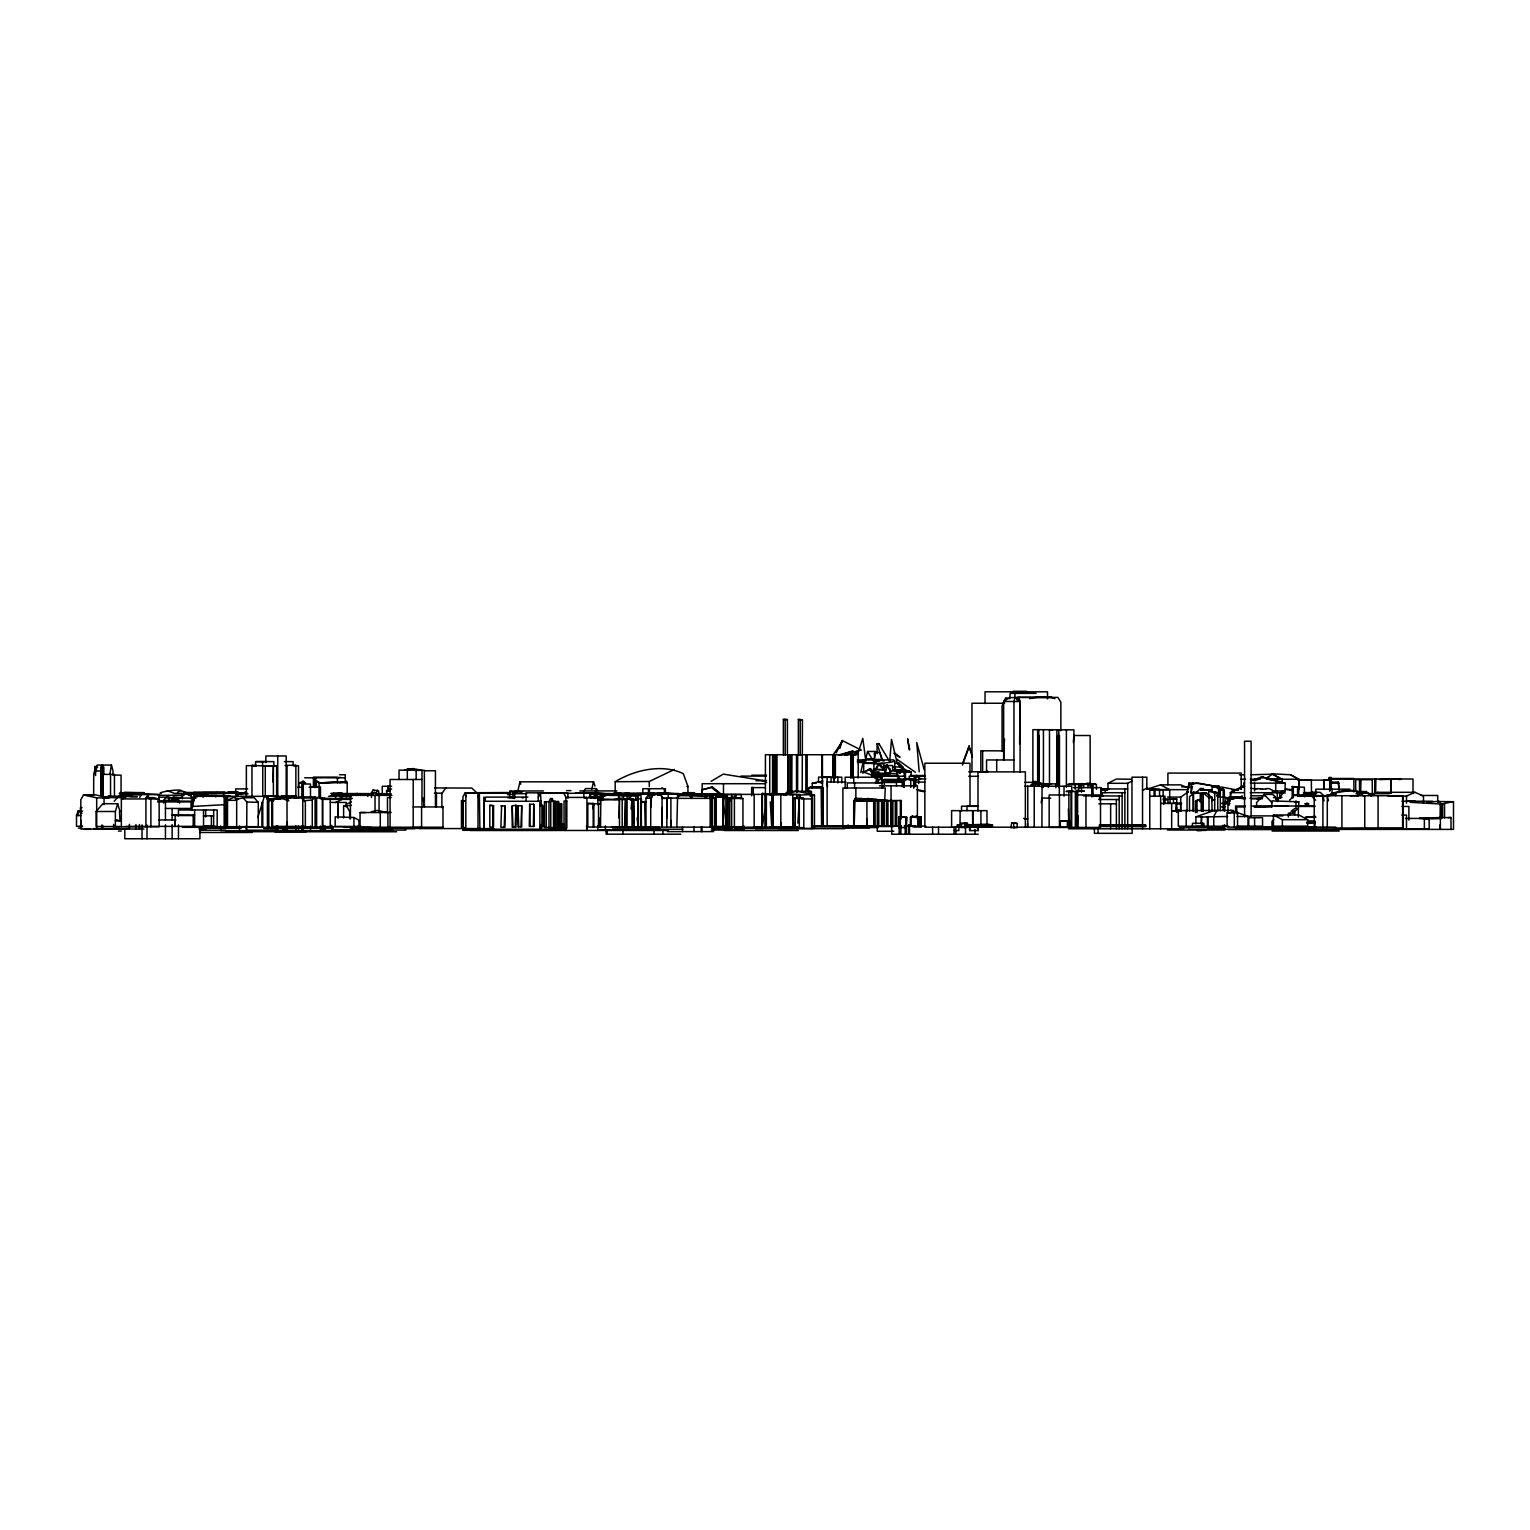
<?xml version="1.0" encoding="UTF-8"?>
<svg xmlns="http://www.w3.org/2000/svg" width="1530" height="1530" viewBox="0 0 1530 1530"><rect width="100%" height="100%" fill="white"/><g stroke="black" fill="none" stroke-linecap="round" stroke-linejoin="round"><path stroke-width="1.5" d="M230.896 792.846L230.896 791.775L230.896 793.037M388.142 790.781L388.142 786.305M679.951 795.16L683.7 794.032M877.398 800.993L874.988 799.253L863.934 799.253M1244.54 786.956L1242.513 786.267L1242.609 787.3M662.28 807.266L662.069 827.137L662.069 798.163L660.711 794.013L652.736 794.07L650.709 798.163L650.709 827.137M1019.611 743.867L1020.07 701.62L1018.75 697.355L1057.938 697.412L1060.864 702.232L1060.864 730.805M313.937 787.223L314.052 777.795L314.052 787.223M314.625 787.223L314.759 777.795L314.912 787.223M913.659 788.18L913.659 778.674L903.828 778.674L903.828 787.223L904.115 780.415L902.222 781.926L902.241 786.783M904.001 787.223L904.115 780.415L904.115 787.281M867.051 818.933L866.917 825.798L866.917 800.458M671.058 820.482L670.886 827.137L670.886 798.125L677.541 797.933L676.834 827.137M1360.342 791.335L1360.61 779.688L1360.61 791.335M272.914 782.002L273.392 765.784L264.805 765.784M883.977 769.399L886.176 773.396L883.977 769.399L873.42 769.399L873.305 773.396L886.176 773.396L886.272 774.696L884.13 774.371M618.866 817.938L619.478 799.54L600.85 799.043L600.487 827.137M873.362 770.833L873.305 773.052L871.698 773.052L871.526 770.833L873.362 770.833L871.239 771.502L870.149 768.634L862.423 773.071M1078.038 815.853L1077.617 827.443L1077.617 791.546L1066.027 791.488L1071.784 790.761L1071.727 786.229L1024.66 786.229M599.626 803.996L598.536 803.575L598.536 827.022L598.976 817.823M1027.529 827.156L1027.529 823.025M797.876 823.159L799.31 798.469L798.794 797.417L796.748 798.373L796.748 794.472M1275.045 806.157L1288.394 806.157M1003.642 759.97L1004.369 748.266M781.142 822.91L780.816 827.634L780.816 794.606M1004.522 739.105L1003.642 750.867L1001.615 750.867M873.86 763.068L874.185 758.823L865.789 758.823L863.723 763.011L873.86 763.068L874.07 771.579M598.536 827.022L599.072 820.195M287.009 826.391L287.372 821.82M1073.333 742.509L1073.907 735.509L1090.125 735.509L1090.163 787.625M1212.028 790.857L1212.028 786.152L1219.276 786.152L1218.607 796.518L1218.607 786.152M889.638 762.169L891.493 739.411L897.307 763.508L899.124 763.279L903.082 767.085L901.82 766.798A29.72 13.292 19.5 0 1 897.766 766.989L894.744 766.798M621.735 795.447L621.888 794.013L619.784 794.013M631.087 808.758L632.1 799.616L637.742 799.693L630.57 799.693L630.57 795.37M874.682 758.058L875.409 751.479L867.567 751.479L865.789 758.823M794.185 823.14L793.573 827.634L793.573 798.278L803.785 798.373L803.785 827.634L711.354 827.634M235.83 791.775L235.677 792.846L235.677 788.906L247.707 788.906M103.83 774.39L103.83 767.18L101.879 765.096L101.057 795.447M1048.834 784.144L1048.337 787.376L1048.337 783.972L1051.148 783.991M1307.787 796.384L1306.467 796.097L1306.735 794.414L1308.972 794.414M323.155 825.951L322.428 830.465L322.409 799.444M1041.184 802.676L1041.911 798.22M765.038 809.906L762.017 827.634L762.017 793.535L783.8 794.395L705.885 794.376M697.011 794.357L709.805 794.797M839.932 748.361L842.303 740.539L861.466 750.216M877.092 753.678L877.092 744.23L878.87 743.561L889.638 761.615M418.627 770.489L410.136 769.112L409.944 770.164L399.043 770.164L399.043 779.497M1192.884 784.01L1193.056 783.054L1189.001 783.054L1187.051 793.343L1188.428 791.679L1180.758 797.168L1180.586 811.206M1192.444 786.344L1191.105 793.343L1191.105 784.01L1195.58 783.111L1214.897 786.152M101.554 770.948L95.606 770.948L96.753 766.511L94.898 766.511L94.707 774.314M1288.069 806.157L1286.424 805.469M595.361 792.158L596.165 788.6L585.531 788.6L583.485 791.775M659.315 794.108L659.755 795.275L659.048 794.108M860.759 772.459L863.226 761.844L857.221 761.844M592.779 808.605L593.85 803.996M529.686 804.245L529.303 826.449L534.142 826.449L534.142 805.832L533.76 804.245L529.686 804.245L530.049 826.449M533.76 804.245L533.396 826.449M517.79 791.163L520.028 781.83L593.544 781.83L594.96 786.076M591.708 789.404L593.544 781.83M1011.751 822.815L1010.814 827.692L1017.24 827.692L1017.24 823.465L1011.751 822.815L1017.24 823.465M96.696 766.702L97.538 767.524L96.753 766.511L95.606 770.948M257.824 817.498L264.365 796.327L268.381 798.239L268.381 827.309M95.893 770.623L97.155 765.077L111.403 765.077L109.873 774.39M1003.642 760.353L1003.642 701.486L1009.475 697.623L1015.04 697.584L1013.95 701.486L1013.95 771.751M121.061 794.625L140.607 794.663L125.135 792.884L159.082 794.567L159.216 826.716L115.362 826.716L115.362 811.493L117.676 803.728L102.816 803.709L96.122 811.493L96.122 826.525L119.99 826.525M1018.75 697.355L1017.469 701.486L1017.431 697.393M191.633 810.326L194.826 796.327L264.365 796.327M858.273 752.416L862.805 738.378L865.789 760.869L858.043 760.793M652.736 794.07L651.417 798.163L651.417 794.108L721.778 794.127L721.778 795.524M712.751 826.468L727.305 826.468L727.305 796.097C718.928 795.39 728.548 821.648 724.742 826.468M478.01 797.053L479.349 792.999L479.904 829.222M315.276 782.844L315.983 780.816L314.625 780.109L319.082 782.844L347.138 782.576A4.38 1.167 21.2 0 0 347.195 782.232L346.774 781.639A7.248 2.008 19.3 0 0 346.067 780.95M915.361 777.871L916.202 775.461L920.582 778.923M82.658 826.334L76.5 826.334L76.5 815.528L78.107 811.091L82.658 811.091M878.87 743.561L878.66 744.154A4.361 2.984 -26.8 0 0 877.092 744.269M962.427 764.025L968.968 746.162L971.378 752.397M962.485 765.019L969.389 746.162M865.942 800.305L870.073 801.07L861.39 798.431L855.06 798.431L854.161 825.798L854.065 800.458L868.734 800.496L854.62 800.84M1328.92 779.325L1329.283 778.407L1329.704 780.147L1297.956 780.071M1033.534 781.524L1035.753 781.524L1034.816 783.551M871.985 776.284L898.588 776.303L896.943 780.797L895.949 779.382L916.355 779.382L915.208 780.836M914.271 776.303L914.271 780.013L916.202 775.461M550.762 801.873L552.254 798.545L550.475 798.545L548.964 801.873L550.762 801.873L550.762 827.692M883.709 769.399L887.285 765.191L885.258 773.185L890.135 773.415L889.81 768.729M836.222 752.951L842.303 740.539M538.292 797.302L540.453 792.942L563.709 792.923L565.87 797.302L565.87 830.522M786.363 793.152L785.177 794.854L786.764 794.472M714.567 827.042L714.567 798.373L712.311 795.504L710.111 796.212L707.893 793.994L704.928 798.373L704.928 794.051M709.557 796.748L710.016 796.422M706.86 796.92L708.371 794.013M691.636 794.051L691.636 798.373L689.552 795.715L678.938 795.715L677.541 798.373L677.541 794.051M1217.058 810.326L1213.749 816.485L1213.749 826.238M101.879 765.096L100.731 767.18L100.731 795.447M493.578 792.942L465.005 792.999L462.921 796.767L462.921 829.222L565.87 829.222M146.134 798.048L148.353 794.089L141.64 794.089L139.708 797.474M143.935 829.031L80.822 829.031L80.822 799.712L83.538 794.892L95.606 794.892L108.707 797.876L108.707 796.174L125.575 796.174L121.252 797.57L104.059 797.665L104.059 804.608M1042.064 787.376L1043.9 784.144L1043.078 787.376L1043.078 784.756L1049.351 784.756M729.428 801.739L732.564 797.34L742.949 798.507L742.949 827.194L587.807 827.022L587.807 803.48L593.85 803.652L593.85 827.022M874.854 770.202L878.583 763.7L881.892 767.639L878.392 764.044L879.348 763.7L884.837 770.221M875.619 770.221L879.348 763.7M371.503 797.417L371.503 792.75L373.148 790.015L378.637 790.876L378.637 793.879M375.749 793.879L377.394 790.015M883.384 780.931L884.34 779.363L895.05 779.401L894.113 780.931L883.384 780.472M1265.272 777.756L1262.48 777.833M195.381 797.13L191.327 798.297L195.247 798.067M319.579 782.844L345.206 781.983L339.373 782.633M641.376 802.256L645.966 802.256L640.63 802.256L640.63 827.309M965.506 825.053L987.692 824.135L992.454 825.014L992.454 826.315L969.312 826.296L969.561 824.632L966.405 824.039M969.312 826.296L966.405 825.339M657.422 795.275L658.589 794.28M163.519 803.04L165.355 800.324L177.901 800.324L179.737 803.04M832.913 755.189L842.074 741.821M441.883 793.554L445.823 787.854M652.966 795.045L648.261 795.045L646.004 798.22L646.004 827.137M386.268 795.524L387.606 789.002L391.623 789.002M650.919 807.113L651.417 797.207M723.135 826.468L723.135 797.283L715.562 797.283L715.562 826.468L715.887 794.032L715.065 795.524L723.135 797.379L725.909 796.69L725.909 826.468M1278.774 798.756L1285.927 789.251L1292.774 789.557M678.938 795.715L676.834 798.373L682.055 798.373M914.271 780.013L917.273 776.303M1228.973 801.95L1227.615 803.613L1229.508 803.613M1251.693 798.832L1259.419 798.832M1242.016 795.791L1239.797 798.411L1239.797 797.207L1233.926 797.226L1233.926 798.258M654.725 795.275L656.064 793.707M1338.272 782.117L1339.19 790.092L1338.272 782.117L1331.406 782.117L1330.354 789.977M162.677 801.204L165.986 797.513L182.395 798.201L165.986 797.513M215.673 796.824L216.629 795.772L230.915 796.518M1278.2 800.152L1272.788 794.395L1264.105 794.395L1256.627 802.485L1256.627 807.113M1289.561 800.267L1294.189 795.294L1325.764 795.734M78.374 815.547L78.374 811.34L80 811.569M82.065 811.569L78.374 811.34M1273.725 819.544L1271.966 821.4L1271.966 826.162L1307.71 826.162L1307.71 819.678L1298.779 814.974L1273.438 814.974L1273.438 826.162M1309.259 795.351L1312.128 792.33L1320.16 792.33L1324.942 796.748M130.28 796.575L137.47 796.614L118.173 796.575L114.215 801.28M1331.406 782.117L1330.354 783.169L1339.324 783.169M1357.588 796.174L1360.744 792.999L1363.766 796.289M303.781 800.821L312.273 799.98L315.103 797.187L315.103 828.189M1195.14 793.515L1200.495 788.524L1203.575 788.524M191.116 794.892L194.214 792.1L224.987 792.119M614.066 799.463L618.847 799.043M1193.151 811.072L1193.151 792.464L1198.009 792.138L1198.009 793.248M1189.499 810.9L1189.499 796.786L1194.567 792.464L1193.151 792.464M190.963 798.87L193.602 796.881M873.86 763.814L877.665 760.697L880.018 760.697M1229.011 799.119L1234.481 798.564M631.833 799.578L633.611 799.693L633.611 827.061M867.988 799.674L884.703 800.936L885.296 788.007L842.896 788.007L842.896 825.99M509.777 795.81L509.777 791.24L513.028 791.794M511.747 791.775L522.572 791.794M615.194 790.914L615.194 781.734C634.472 769.973 662.088 763.527 683.279 773.644L687.945 786.363L687.945 793.286M878.22 782.48L877.015 777.336L874.319 778.024M512.99 797.761L512.99 793.267L515.534 792.617M526.607 793.688L514.673 793.688L517.676 790.991L509.777 791.24M918.555 826.219L918.555 817.288L916.413 816.083L910.981 817.288L910.981 826.219M636.652 799.062L635.83 799.693L635.83 795.37L602.877 795.179L602.877 799.827L600.85 799.043M876.078 800.63L874.911 800.917L876.556 800.649M1294.686 811.206L1298.205 808.624L1294.686 808.624L1291.167 811.206L1294.686 811.206L1294.686 814.974M808.605 792.789L808.605 788.046L810.441 786.745L821.151 786.745L823.14 788.046L823.14 825.99L822.547 788.046M1306.945 803.747L1308.533 803.747L1308.533 806.023M640.63 802.256L641.95 801.357M876.958 781.371L882.294 777.756L882.294 782.48M1225.071 801.51L1229.087 801.357L1228.208 800.4L1228.208 801.51M1285.525 790.608L1272.233 791.469M617.776 793.362L615.959 792.406L611.465 794.242L654.037 794.242L660.788 792.731L680.965 794.185L664.957 793.496M1195.542 812.679L1195.542 801.204L1197.665 799.808L1201.356 801.739L1201.356 810.728M1195.542 801.204L1199.118 799.808M512.99 793.267L516.509 790.991L543.494 790.953M853.874 754.481L857.737 752.014L851.751 752.014L845.535 754.979M1218.836 795.6L1216.637 795.6L1220.29 796.518L1217.364 796.518L1217.364 793.171L1213.806 793.171M1009.666 697.584L1008.882 698.636M1267.28 777.489L1270.627 779.229L1267.28 777.489L1272.654 774.18L1282.159 779.229M1276.001 779.229L1278.812 777.489M1142.547 790.551L1146.027 788.447L1154.098 789.327L1154.098 796.193M241.243 794.548L246.12 791.603M1276.097 779.229L1279.004 777.489M711.106 781.314L723.288 774.123L762.629 780.415L766.721 782.614M601.137 799.884L601.137 796.365L606.875 795.179M679.951 794.223L678.804 794.873M606.875 795.332L601.137 796.365M854.065 755.304L857.967 753.066M864.221 772.344L870.704 768.634L871.316 769.552L867.778 770.317M1072.759 784.469L1081.978 783.59L1083.68 784.603L1083.68 787.625M1076.164 784.469L1077.522 783.704M910.427 826.219L910.427 817.288L912.588 816.083M202.553 796.078L206.244 794.032L208.52 795.619M298.675 787.701L298.675 783.054L303.801 781.256M728.548 798.354L742.949 798.507M1256.245 807.094L1264.621 806.807L1254.198 806.826M1201.069 823.924L1201.566 816.752L1201.566 823.867M1230.33 796.824L1230.33 792.655L1242.513 786.267M1036.269 784.221L1042.504 783.57L1044.875 784.756M1176.57 804.168L1181.543 803.671M1201.069 817.02L1227.729 816.485M1107.969 788.944L1107.969 783.303L1116.307 779.057L1130.804 779.229M618.005 793.152L620.893 793.152M1107.969 783.303L1127.687 783.303L1131.951 781.142M1035.389 782.748L1030.665 785.12L1035.045 785.12L1039.865 782.748L1042.389 783.991L1035.389 782.748L1036.479 784.202L1036.479 782.327L1024.737 782.327M1085.535 784.393L1094.964 783.704L1096.436 784.622L1096.436 789.346M1088.958 784.393L1090.45 783.666M615.194 781.734L649.256 781.505L674.424 769.456M121.348 826.716L121.348 798.947L145.924 798.947L149.844 797.704L150.896 798.717L150.896 826.716M335.491 802.504L340.004 800.362M509.834 797.914L514.099 798.029M351.403 801.873L346.258 804.283M334.401 793.726L333.349 793.496M662.375 798.411L670.886 798.278M121.348 798.947L125.575 797.704M1373.5 794.204L1377.727 792.31L1415.001 792.31L1423.474 796.078L1423.474 803.154M1388.092 796.078L1406.51 796.078L1415.001 792.31M168.95 798.182L168.95 800.764L179.067 799.903M337.575 777.795L340.176 777.221M1360.093 793.209L1366.787 791.469L1356.268 791.641M1275.695 799.387L1281.987 797.226M177.423 792.158L181.305 790.647L188.802 793.668M181.305 790.647C180.234 788.581 154.817 792.521 161.09 793.649M1324.1 800.859L1322.895 796.346L1333.032 794.166L1322.895 796.155L1322.895 827.921M1283.02 791.813L1283.364 791.679A18.513 2.066 -7.6 0 1 1282.006 792.253M1250.89 780.778L1262.288 776.819L1279.788 782.423M1254.103 780.874L1260.567 778.617M1195.905 823.886L1195.905 816.829L1213.711 810.632M845.899 755.189L858.655 750.848M351.25 793.649L350.179 796.422M334.917 794.739L340.559 792.903L346.928 794.778M333.349 793.649L333.349 796.059L335.433 795.39M357.427 793.554L353.105 794.988L357.427 793.554L361.271 794.701M1147.94 788.964L1160.486 784.852L1180.663 784.852L1188.619 788.046M288.501 797.933L292.096 796.767L295.768 798.182M796.843 791.297L797.646 791.067M618.541 795.179L618.541 799.31L625.923 799.062L625.923 827.137M839.97 755.246L853.109 750.981L838.344 755.112M104.059 797.665L108.707 796.174M1104.564 788.944L1100.758 790.169L1107.72 789.786M844.044 826.525L848.557 825.072M844.464 755.036L859.86 750.14M799.176 795.122L811.512 794.529L811.512 791.316L787.281 791.316L787.281 794.032L796.595 791.067L814.476 795.16L814.476 828.457L777.986 828.457M1211.817 800.534L1214.667 799.635L1212.066 799.635M1369.254 795.007L1377.765 792.349M322.677 828.132L322.677 797.685L279.971 797.761L272.589 800.056L272.589 826.391L305.35 826.391L305.35 802.504L302.768 797.436L302.768 826.391M1229.087 804.971L1229.087 800.573L1228.858 805.01M352.149 794.816L356.203 793.554L360.181 794.739M710.283 787.721L701.715 789.882L701.715 794.606M701.715 789.882L712.33 787.089L721.625 794.472M235.85 794.988L239.617 793.841L235.85 793.63M1071.784 790.761L1072.97 790.838M1281.605 792.272L1279.807 792.769L1279.807 798.182M783.972 795.045L788.256 793.783M1263.111 777.221L1261.504 777.699M1083.909 784.202L1087.562 783.15L1096.436 784.622M295.864 798.22L295.864 765.306L294.066 765.784L298.503 765.784L298.503 798.22M225.197 826.277L225.197 795.81L227.568 796.92L227.492 826.678L258.264 826.678L258.264 802.294L254.19 797.742L243.002 797.742L236.672 799.425L236.672 826.678M638.067 798.966L641.414 799.119L641.147 827.118L641.013 799.023M1258.215 778.598L1251.655 780.166M335.147 794.816L339.507 793.477L332.966 793.477L332.966 795.39M337.614 794.816L341.993 793.688L345.646 794.95M585.263 797.857L586.927 797.417L586.927 830.522L586.487 825.894M522.113 797.972L523.776 797.551M762.017 793.535L773.262 794.338L767.678 794.395M812.277 788.046L812.277 783.303L817.881 781.868L822.547 783.226M979.659 772.115L987.902 771.369L985.186 772.115M960.706 823.484L967.209 823.216L967.209 827.539L960.706 827.539L960.706 823.484L967.209 823.216M1440.457 802.236L1437.76 801.548L1453.5 801.682L1453.5 829.394L1334.657 829.413M1453.5 801.682L1441.298 804.034L1410.01 802.313M343.619 817.881L343.619 805.985L351.498 805.335M597.35 798.584C596.203 790.838 595.572 796.021 603.489 794.625M182.261 798.832L182.261 794.395L186.87 793.324L246.579 793.248M507.941 797.914L511.728 797.015M512.206 805.947L515.973 805.239L515.973 827.252L512.206 827.252L512.206 805.947L512.952 827.252M1272.654 774.18L1251.043 774.773M715.065 795.524L719.291 794.548L723.135 797.379M597.35 793.994L589.987 794.452M371.255 811.722L377.088 810.422L387.893 812.545L360.047 812.545L360.047 827.214L443.356 827.214M1292.697 813.31L1294.686 812.889L1288.337 813.31L1288.337 817.077M1336.704 829.413L1341.313 828.419M885.392 766.587L887.323 766.186L889.236 769.399M599.683 794.452L601.003 794.625M317.819 797.532L278.995 797.436L272.053 798.679L281.883 798.698M1227.347 803.499L1229.259 803.116M1379.371 779.592L1401.289 779M1224.708 811.13L1224.708 803.499L1227.978 803.403M1260.185 798.526L1256.704 798.698L1262.785 797.513M1331.349 794.816L1322.895 796.346L1335.767 794.816L1331.349 794.816L1331.349 793.42L1344.086 790.302L1357.818 791.546L1357.818 795.6L1350.168 795.715M1331.349 793.42L1351.525 790.302L1357.818 791.546M412.985 769.571L407.324 769.093L407.324 779.497M517.981 805.851L521.73 805.698L521.73 826.831L517.981 826.831L517.981 805.851L518.727 826.831M521.73 805.698L520.984 826.831M1029.767 698.636L1036.135 697.393M1076.68 790.188L1084.388 791.106L1077.617 791.546M881.318 800.649C875.982 800.898 897.02 799.157 876.365 800.477M404.589 770.164L412.985 768.576L422.012 770.317L421.955 806.941M1200.495 790.092L1211.798 789.748L1200.495 790.092L1200.495 788.524M1426.687 802.37L1439.08 801.223M841.825 782.901L841.825 777.164L818.531 777.125L818.531 782.117L822.853 781.314L821.495 781.314M855.959 800.592L853.702 800.63L853.702 825.798M961.395 826.353L957.283 826.353L957.283 825.053L961.701 824.594M957.283 826.353L961.701 825.894M1227.117 812.87L1237.541 812.277L1237.541 827.137L1227.117 827.137L1227.117 812.87L1237.541 812.277M1150.503 789.939L1154.098 789.327M290.279 796.843L296.036 795.906L281.329 795.83M965.506 826.353L992.454 826.315M364.255 794.988L365.345 794.835L358.039 794.892M362.935 794.988L364.044 794.835M1179.381 810.116L1171.674 811.149L1179.86 810.632M1263.895 806.865L1271.353 806.559L1254.198 806.673M1399.338 779.592L1401.289 779.344M853.702 800.63L861.62 799.253L868.734 800.496L855.079 801.07M211.561 793.343L217.796 792.559M557.073 793.171L558.354 793.171M1266.018 788.677L1269.039 788.562L1277.34 792.655L1277.263 797.321M1294.686 802.294L1298.817 801.835L1298.817 806.597M1424.124 818.473L1429.173 819.411L1419.324 818.34L1440.399 817.517L1440.399 829.413L1439.768 825.033M788.046 754.73L787.95 794.472L766.587 794.319M1315.571 816.37L1305.396 817.326L1315.743 817.326M785.177 794.606L787.95 794.357M472.827 793.343L477.016 792.98L471.795 788.065L434.616 787.95M881.892 763.26L889.236 762.476A33.909 18.264 2.1 0 0 894.744 761.232L894.744 771.197M876.365 800.592L880.802 800.228M236.5 793.898L239.617 793.649M224.47 795.982L230.686 796.461M867.491 800.515L876.575 799.961M814.476 795.16L811.665 795.313L811.665 828.457L811.684 798.928L801.395 798.928M1221.399 806.941L1225.377 806.712M311.47 787.261L319.674 786.649L319.674 798.488M1447.992 817.689L1450.995 817.517L1450.995 829.413M191.633 806.482L225.388 804.646M779.248 794.395L771.407 794.816L771.407 793.573L773.262 793.573L773.262 827.634L771.942 804.206M769.896 794.816L771.732 794.72M174.764 797.474L172.737 797.57L176.906 797.474M1092.477 796.327L1101.084 795.868L1101.084 789.059L1109.135 789.059M1096.723 796.327L1103.187 795.982M1170.048 799.138L1173.453 798.966L1173.453 803.46M1173.357 799.138L1176.761 798.966L1176.761 812.43M324.436 782.633L337.422 781.964M751.651 795.868L751.651 787.606L753.219 787.529L753.219 794.606M1262.518 788.964L1260.242 789.04M1099.228 825.11L1145.683 825.148L1145.683 826.449L1099.936 826.296M1099.228 826.43L1145.683 826.449M887.285 765.191L890.613 770.967L898.053 770.986L894.897 768.729M596.011 794.3L601.003 794.166L599.416 794.108M600.487 800.037L619.478 799.54L618.541 799.31M873.267 800.783L879.865 800.936M879.865 800.649L887.955 800.515L887.955 825.818M686.894 786.382L687.945 786.363M771.407 793.573L796.748 794.606M264.805 765.975L276.662 765.746L276.662 795.887M1358.315 793.324L1367.763 793.152M274.807 765.784L276.662 765.746M172.182 799.865L176.313 799.808M1195.905 816.829L1201.566 816.752M1213.061 787.185L1222.03 787.109L1238.42 790.264M1220.003 790.245L1224.344 790.207L1224.344 797.092M1438.831 818.416L1430.474 818.473L1439.73 818.244M1286.348 805.794L1287.476 806.023M119.474 820.788L116.586 819.717L115.362 820.902L121.348 820.941M661.706 788.046L662.815 788.046M637.13 817.995L638.067 827.118L638.067 795.83L618.77 795.6M812.277 783.303L816.255 783.284M216.725 795.543L193.908 795.619L193.908 800.381M1325.362 796.097L1314.213 796.135L1314.213 827.921M796.748 798.392L799.31 798.469L799.31 827.634M1263.321 806.999L1259.649 806.54L1261.141 807.266M424.384 770.776L435.438 770.757L435.438 806.941M909.202 780.166L909.202 776.303L925.095 776.303L910.656 776.207L911.383 772.019L904.345 771.656L904.287 776.207M1239.396 774.792L1244.062 774.773M1082.399 784.202L1092.994 784.622L1092.994 796.518L1091.808 789.843M1080.046 787.625L1080.027 784.603L1083.68 784.603M371.503 792.75L375.749 792.731M552.865 793.171L567.879 793.152L567.879 798.22M575.318 793.171L583.886 793.152L583.886 797.857L601.653 797.857M1301.188 795.409L1303.885 795.409M83.538 794.892L96.696 797.876L108.707 797.876M1309.145 795.696L1311.841 795.677L1294.189 795.294M650.709 798.201L646.004 798.22M632.292 799.693L633.822 799.693L627.09 799.043L632.1 799.616L629.06 799.043M881.299 800.936L887.955 800.515M1306.524 803.193L1307.729 803.193M906.353 817.269L906.296 827.558L898.913 827.558L898.913 816.657L899.41 827.558M1012.917 691.292L1026.707 691.292M1036.135 693.358L1010.163 693.358L1009.666 698.694M1052.181 697.393L1014.925 697.393L1014.925 693.358M1035.389 697.431L1050.957 697.412L1054.897 698.655M1007.333 697.929L1005.573 697.929L1002.054 705.942L1002.054 750.867L1003.642 750.867L980.826 750.771L980.826 771.579M1003.642 701.486L1020.07 701.486L1020.07 772.038M1004.636 703.245L971.971 703.245L971.971 771.828M783.36 754.979L783.36 719.425L785.559 719.425L787.415 719.616L787.415 755.017M798.354 755.017L798.354 719.502L800.573 719.502L802.428 719.922L802.198 791.871M783.36 719.425L787.415 719.616M798.354 719.502L802.428 719.922M1052.659 729.734L1032.884 729.657L1032.884 782.92M857.278 759.97L893.73 759.913L894.744 761.252M1013.95 759.97L986.563 759.97L986.563 771.33M256.581 761.596L264.843 761.596M284.274 761.615L293.11 761.615L293.11 765.784M251.972 795.849L251.972 765.383L265.283 766.033M295.864 765.306L287.028 765.306L287.028 796.728M256.581 765.669L246.368 765.669L246.368 797.455M885.258 770.221L873.42 769.399M904.345 771.656L905.492 771.656L905.492 778.502M968.796 771.77L987.902 771.77M872.119 771.904L879.081 771.904M896.561 771.942L904.287 771.942M885.43 772.631L890.613 773.53L878.794 773.53M339.603 774.754L345.264 774.754L345.206 782.844M871.106 774.926L887.859 774.926M114.444 775.117L121.061 775.117L121.061 795.39M751.708 775.213L766.511 775.213M886.865 775.519L896.312 775.519M910.503 775.519L924.694 775.519M740.826 776.112L766.396 776.112M887.477 776.207L905.014 776.207L905.014 780.166M968.796 776.284L978.473 776.284M313.401 777.125L337.422 777.125M822.547 777.355L831.096 777.355L831.096 782.021M304.68 777.795L345.206 777.795M1330.392 778.483L1353.878 778.483L1353.878 792.043M1266.572 778.655L1282.312 779.306M925.822 778.923L918.708 778.923L918.708 783.437M1328.652 778.98L1413.012 779L1413.012 793.286M1240.849 779.229L1245.573 779.229M1250.297 779.229L1259.745 779.229M1266.572 779.229L1299.008 779.229L1299.008 788.275M421.955 779.497L390.054 779.497L390.054 827.214M902.394 779.707L905.014 779.707M918.478 779.478L913.391 780.568L915.131 780.568M1372.372 779.688L1355.695 779.688L1355.695 791.335M881.49 780.032L893.214 780.472M1298.262 780.09L1311.344 779.975L1311.497 794.051M1329.838 780.357L1323.928 779.898L1329.838 780.357L1329.838 789.537M761.787 780.549L766.492 780.549M881.51 780.472L905.664 780.434M912.014 780.434L916.642 780.434M755.916 780.759L764.809 780.759M845.956 782.021L827.137 782.021L827.539 786.649M902.815 782.06L884.321 782.06L884.321 786.229M924.847 782.098L914.73 782.098L914.73 786.841M875.122 782.48L895.452 782.48M298.675 783.054L305.579 783.054L302.711 781.122M1250.316 783.131L1285.124 783.131L1285.124 790.876M764.885 783.704L702.155 783.704L702.155 794.72M1034.873 783.475L1058.722 783.991L1058.722 787.548L1058.817 729.848M1191.105 784.01L1198.43 783.111L1214.897 786.248M879.406 785.827L917.388 785.827L917.388 818.799M391.623 786.248L382.271 786.248L382.271 794.988M1292.2 798.048L1292.2 786.592L1304.382 787.3L1304.382 796.824M1181.676 786.841L1189.212 786.841M297.604 787.261L302.615 787.261M309.022 787.261L320.478 787.261L320.478 798.679M751.651 787.606L765.019 787.625M1073.448 787.625L1101.39 787.625L1101.39 796.518M808.605 788.046L823.14 788.046M1127.687 788.944L1105.157 788.944L1105.157 792.693M1241.614 788.715L1238.286 788.715L1230.77 792.655L1230.77 798.89M1146.027 788.447L1159.549 789.251L1159.549 796.078M1349.919 789.174L1315.838 789.174L1315.838 793.879M1100.95 789.499L1107.969 789.499M1188.026 789.652L1150.617 789.652L1169.685 789.671L1169.685 797.933M1100.663 789.786L1107.643 789.671M1231.86 790.073L1238.42 790.073M386.268 790.914L390.265 790.914M566.482 790.627L570.9 790.627M579.794 790.934L616.953 790.934M144.203 792.597L123.949 792.502L144.203 792.884M119.99 792.521L140.091 794.586L159.082 794.567M184.269 792.483L193.985 792.483M509.681 792.54L465.828 792.769L465.828 829.222M562.81 792.827L526.11 792.827L526.11 801.28M682.858 792.674L694.658 792.674M1124.856 792.693L1102.422 792.693L1102.422 796.021M1217.765 792.712L1208.719 791.182L1217.765 792.712L1217.765 810.747M1230.33 792.655L1243.565 792.655M1250.201 792.655L1283.326 792.808M1303.885 792.559L1317.368 792.559M120.66 792.846L124.752 792.846M215.921 793.248L246.961 793.095M468.639 792.98L510.274 792.98M549.098 793.018L558.354 793.018M584.766 792.865L589.413 792.865M689.322 793.133L694.065 793.133M1203.211 792.846L1206.309 792.846L1212.066 797.78L1209.006 797.78L1203.211 792.846L1203.211 811.416M1303.388 792.923L1316.183 792.923M1356.594 792.942L1368.451 792.999L1371.511 796.346M434.348 793.171L441.883 793.171L441.883 807.668M548.027 793.267L559.617 793.267M563.824 793.305L590.236 793.267L590.236 797.857L589.681 794.529M625.043 793.248L629.232 793.248M1193.534 793.248L1206.29 793.209M373.569 793.63L330.882 793.496L332.966 793.726M376.82 793.63L386.191 793.63M679.416 793.726L683.528 793.726M1356.096 793.668L1361.471 793.668M1367.667 793.668L1389.317 793.668M235.85 793.841L248.07 793.841M368.845 793.879L373.186 793.879M375.462 793.879L391.278 793.879M599.683 793.898L614.658 793.898M182.261 794.395L199.168 793.86L205.976 795.619M597.159 794.376L598.134 794.376M366.951 794.625L371.675 794.625M376.399 794.625L381.123 794.625M687.142 794.51L741.285 794.548L741.285 798.507L735.987 797.819L735.987 794.548M131.924 795.026L127.755 795.026L129.036 794.606M335.472 794.892L341.668 794.892L341.668 799.635M1068.858 794.969L1049.159 794.969L1049.159 827.443L1100.51 827.443L1100.51 794.969L1077.617 794.969M84.992 795.351L93.636 795.351L93.732 774.142L95.51 767.219L95.606 775.557M158.374 795.313L183.715 795.313M201.941 795.313L225.79 795.313M391.89 795.351L350.427 795.351L350.427 818.913M709.423 795.141L715.065 795.141M725.87 795.16L721.223 795.16L727.305 796.097M172.316 795.562L183.715 795.562M609.59 795.428L641.013 795.447L641.013 827.118M1421.064 795.466L1437.722 795.466L1437.722 802.141M1083.202 795.81L1122.121 796.021M1251.291 795.791L1265.195 795.791M1325.439 795.868L1311.44 795.868L1315.609 800.228M333.349 796.059L351.25 796.078M1149.776 796.193L1164.961 796.193L1164.961 803.403M336.351 796.422L328.568 796.422L339.335 792.903L345.264 794.644M340.578 796.422L350.944 796.384L350.944 793.688M227.568 826.277L224.164 826.277L224.164 795.81L227.568 796.92M292.096 796.767L282.782 796.939M588.821 796.92L602.744 796.901M1229.011 796.824L1242.264 796.824M169.142 797.168L159.311 797.168L159.311 800.611L157.934 800.611M527.85 797.092L485.278 797.13L485.278 801.28M1167.486 797.111L1181.275 797.111M1221.055 797.111L1225.052 797.111L1225.052 804.168M391.164 797.589L387.473 797.589L387.473 812.392M565.89 797.417L586.927 797.417M590.905 797.57L602.801 797.57M798.794 797.417L803.785 798.373M145.541 797.627L153.841 797.627L159.216 799.348L148.946 798.717L150.896 798.717M725.373 797.819L734.763 797.379L734.763 794.548M1225.396 797.78L1227.901 797.78M1273.457 797.704L1281.126 797.704M195.936 798.067L177.71 798.067L177.71 801.816M671.594 798.125L666.851 798.125L666.851 827.137M1041.624 797.972L1050.766 798.22M1245.516 798.258L1227.901 798.258L1227.978 812.793M1249.991 798.258L1258.98 798.258M335.931 798.488L352.11 798.278M618.541 798.335L622.194 798.335L622.194 827.137M682.629 798.373L714.567 798.373M266.813 798.87L278.441 798.87M322.428 798.832L351.747 798.775M623.494 798.756L625.923 799.062M1260.185 798.775L1262.422 798.775M1163.01 798.966L1176.761 798.966M321.453 799.368L350.102 799.368M1098.884 799.521L1119.195 799.521M597.924 799.846L602.342 799.846M1163.278 799.903L1168.002 799.903L1168.002 803.594M461.486 800.611L464.546 800.936L461.486 800.611L461.486 827.539L464.546 827.539M892.047 800.573L867.395 800.63M159.082 800.879L166.368 800.879M1298.817 801.835L1271.851 800.859L1271.851 807.247M483.843 797.168L483.843 829.222L483.805 801.28L541.333 801.28M549.021 827.462L544.451 827.462L544.451 801.701L549.021 801.701L548.964 827.692L555.447 827.654L555.447 801.414L552.655 801.299L553.669 801.414M1402.035 801.223L1432.673 801.223M1199.902 801.739L1201.356 801.739M157.552 801.911L191.059 801.911L191.059 808.452L165.45 808.452M330.27 802.409L346.258 802.466L346.258 806.865M1174.944 803.04L1181.466 803.04M1224.708 803.499L1229.508 803.307M1160.658 803.403L1175.996 803.403L1175.996 811.149M1220.844 803.384L1229.852 803.384M1098.884 803.805L1116.384 803.805M1304.688 803.747L1308.533 803.747M540.128 826.755L543.131 826.755L543.131 806.061L540.128 804.531L541.333 806.081M515.973 805.239L515.227 827.252M489.81 805.335L493.578 805.698L493.578 827.022L489.81 827.022L489.81 805.335L493.578 805.698M343.619 805.985L347.061 805.985M500.884 805.889L504.957 805.985L504.957 827.29L500.884 827.29L501.61 805.985M978.473 806.195L961.548 806.195L961.548 810.862M1245.324 806.023L1235.571 806.023L1235.571 812.679M1251.559 806.023L1315.016 806.023M978.473 806.329L966.998 806.329L966.998 810.651M1298.167 806.444L1314.806 806.444M1401.939 806.463L1408.881 806.463L1408.881 820.176M413.215 806.941L443.356 806.941M1245.076 806.96L1236.756 806.96L1236.756 813.788M82.065 807.611L80.421 807.611L80.421 811.34M1175.078 810.632L1233.295 810.403M96.122 811.493L115.362 811.493M119.474 811.493L119.99 820.08M384.221 812.392L391.164 812.392M175.128 826.334L175.128 814.897L194.635 815.165M179.239 815.127L172.125 815.127L178.475 815.681M1401.824 815.088L1406.491 815.088L1406.491 829.413M76.5 815.528L81.033 815.528M203.528 815.853L213.645 815.853M1250.029 815.892L1282.886 815.892M911.918 816.332L913.047 816.198M1237.062 816.504L1248.709 816.504L1248.709 826.238M913.047 827.022L921.194 827.022L921.194 816.848L920.62 827.022M899.41 817.269L906.927 817.269L906.296 826.544M910.427 817.288L918.555 817.288M915.705 816.944L921.194 816.848M1450.995 817.517L1438.831 817.67M1405.496 818.416L1440.399 818.473M1024.66 818.933L1027.777 818.933L1023.57 818.378M1273.438 814.974L1282.389 819.678L1307.71 819.678M158.489 819.965L175.912 819.965M1060.309 827.462L1060.309 821.017L1069.776 821.304L1069.776 827.462M1307.767 820.941L1314.997 820.941L1314.997 827.08M1069.776 821.304L1060.309 821.017M1306.41 822.337L1315.245 822.337M1314.806 823.14L1307.519 822.681M560.726 823.714L563.499 823.714L563.499 827.634L555.983 827.654L555.983 801.529L558.775 801.529L558.775 827.654M1306.926 823.331L1310.808 823.331L1307.519 822.738M1099.936 824.976L1145.683 825.148M957.283 825.053L961.395 825.053M901.285 825.779L812.277 825.99L834.29 826.296M904.211 825.875L915.208 825.875M80.21 825.99L81.989 825.99M203.528 826.2L213.645 826.2M859.477 826.2L878.392 826.277M880.955 826.219L901.438 826.219M904.689 826.219L925.822 826.124M1228.686 826.2L1178.31 826.2L1178.31 810.403M1237.062 826.238L1262.556 826.143L1262.556 817.728L1248.021 817.728L1248.021 826.143M125.632 826.43L217.184 826.334L217.184 809.963L178.436 809.963L178.436 815.547L194.138 815.567M322.409 826.602L330.27 826.602L330.27 799.444M813.061 826.468L893.807 826.525M899.41 826.544L899.984 817.269M1195.542 826.449L1201.356 826.449M1236.508 826.525L1291.244 827.481M185.073 826.736L198.556 826.736M321.931 826.736L344.307 826.716M812.315 826.678L858.196 826.678M1305.893 826.869L1315.15 826.869M204.829 827.003L249.256 826.984M251.341 826.984L259.909 826.984M276.681 827.042L333.196 827.042M755.591 827.08L762.59 827.08M843.298 827.061L872.119 827.061M1068.59 827.156L924.866 827.214L924.847 763.221L970.001 763.221L970.02 806.195M1269.25 827.061L1335.824 827.118M182.299 827.309L284.408 827.309M292.689 827.328L311.546 827.328M343.619 827.386L371.293 827.386M413.578 827.539L420.654 827.539M611.465 827.309L659.277 827.481M721.261 827.405L774.582 827.271M843.47 827.52L878.316 827.539M1179.381 827.348L1223.159 827.348M1236.756 827.443L1316.508 827.328M272.053 827.768L318.297 827.768M843.221 827.845L869.69 827.845M1182.48 827.654L1189.135 827.654M78.374 828.151L82.065 828.151M199.187 828.055L240.573 828.093M278.747 828.189L333.387 828.17M405.087 828.17L420.807 828.17M1235.571 828.208L1403.259 827.921L1403.22 795.715L1327.294 795.715L1327.294 827.921M209.228 828.227L241.071 828.227M263.753 828.495L296.036 828.495M350.427 828.342L420.75 828.361M711.641 828.419L726.138 828.419M735.012 828.361L764.235 828.361M93.732 828.591L127.124 828.591M404.436 828.648L414.917 828.648M419.01 828.572L493.922 828.572M712.712 828.591L732.22 828.591M755.189 828.667L844.751 828.667M1068.629 828.801L1183.723 828.801M1208.031 828.667L1223.101 828.667L1223.101 825.225M1274.662 828.782L1294.954 828.782M1352.998 828.686L1402.111 828.667M612.727 828.954L659.985 828.954M1254.026 829.126L1288.145 829.145M1337.507 828.935L1428.236 829.088M84.112 829.317L90.48 829.317M199.053 829.241L205.862 829.222M657.25 829.241L682.877 829.241M1188.791 829.241L1243.641 829.241M1258.444 829.203L1311.248 829.203M1227.901 829.585L1277.531 829.585M1286.481 829.681L1338.482 829.681M282.361 830.044L287.028 830.044M405.909 830.102L331.742 830.025L331.742 825.339M599.683 830.044L668.457 830.044M711.278 830.044L744.077 830.044M1167.486 830.025L1225.052 830.025M1274.949 830.121L1310.235 830.121M199.665 830.216L225.79 830.216M248.07 830.312L276.834 830.312M462.806 830.293L552.368 830.293M1201.605 830.388L1205.697 830.388M393 830.465L220.664 830.656L220.664 825.971M470.188 830.465L668.323 830.465M724.034 830.503L798.411 830.503M954.452 830.58L958.889 830.58L958.889 826.64M978.206 826.449L978.206 830.58L969.542 830.58L969.542 826.449M1197.11 830.675L1201.146 830.675M118.403 831.058L121.31 831.058M269.452 830.828L319.082 830.828M1272.119 831.039L1339.266 831.039M893.788 831.268L877.283 831.268L877.283 826.525M226.191 831.689L306.325 831.689M667.329 831.593L713.535 831.593L713.535 826.984M274.788 831.765L396.614 831.765M199.589 832.473L252.221 832.473M680.831 834.175L606.282 834.175L606.282 829.796M978.263 834.213L891.722 834.213L891.722 824.651M1271.602 773.759L1290.708 774.773L1299.008 779.229M894.266 781.658L901.036 781.658M1305.147 792.98L1309.259 793.018L1305.224 792.731M188.802 793.381L174.496 793.362L167.019 790.647M698.483 794.07L721.146 794.089M670.216 794.108L668.247 794.108L668.247 798.125M1292.2 786.592L1297.574 787.166L1297.574 795.887L1306.467 796.097M705.865 796.556L689.552 795.715M282.916 796.767L286.416 796.786M299.918 797.168L315.103 797.187M865.904 800.114L870.073 800.114L854.582 800.458M969.312 824.976L992.454 825.014M857.68 762.476L863.723 762.476L863.723 772.631M894.744 767.238L892.659 767.219M899.908 779.459L903.695 779.459M657.326 793.152L660.788 792.731M332.966 793.477L341.993 793.688L339.507 793.477M279.971 799.081L278.747 799.081L285.861 796.767L289.629 798.22M269.395 800.649L273.679 800.668M360.047 812.545L365.632 812.564M1058.722 783.991L1055.91 783.972L1055.91 787.721M1297.574 787.166L1298.721 787.166L1298.721 796.078L1300.519 796.384M615.156 793.917L589.872 792.808L613.434 794.185L608.634 793.841M278.709 796.365L263.753 795.906L287.583 796.786M118.173 796.575L125.364 796.614M168.95 800.764L178.953 800.802M592.206 803.48L593.85 803.652M234.205 797.073L227.492 800.343L236.672 800.343L234.205 797.073L237.896 799.253M267.425 827.309L267.425 798.22L268.381 798.239M177.71 801.07L192.321 801.223M894.821 763.451L897.766 763.317L908.399 772.401M510.542 794.338L512.99 794.395M243.002 797.742L246.866 802.026L258.264 802.294M885.258 773.185L886.272 773.205M1227.309 798.603L1233.562 798.775M627.09 799.043L632.1 799.616M1279.807 792.769L1285.334 792.961M1318.248 795.677L1310.292 795.409L1312.817 795.294M353.927 817.498L335.185 816.867L335.185 826.43L358.938 826.43L358.938 820.233L353.927 817.498L353.927 826.43M892.659 769.743L892.659 765.574L883.709 765.516M1256.933 789.021L1250.813 788.409M888.433 773.319L895.107 773.644M864.221 763.26L867.778 763.451M1261.16 806.654L1259.649 806.578L1261.772 806.999M874.07 763.719L883.652 763.814L883.652 769.743M868.16 800.764L872.368 801.012M761.806 794.319L800.209 794.472L800.209 798.373L799.884 797.149L801.204 798.373M909.202 771.885L911.383 772.019M662.069 798.125L666.851 798.411L667.061 818.301M611.235 793.841L608.615 793.649L678.746 793.63L615.921 793.152L615.921 794.185L655.012 793.152M1241.614 798.545L1245.21 798.832M269.949 795.944L273.832 796.327M797.608 798.278L799.31 798.469M504.957 805.985L504.231 827.29M898.913 816.657L906.296 817.536L905.779 827.558M555.447 801.414L554.434 801.299L554.434 827.654M657.326 792.903L664.957 794.051L663.236 793.668M818.531 782.117L822.413 782.672M517.676 791.24L521.29 791.775M872.291 771.502L871.239 769.953L871.698 773.052L877.627 773.415M499.086 792.884L500.253 793.056M873.305 772.784L877.455 773.396M879.635 773.721L886.176 774.677M285.116 765.478L287.028 765.784M882.274 760.735L884.072 761.022M920.066 817.575L916.26 816.944L920.066 817.422L920.066 826.181M407.324 769.093L416.16 770.527M1297.574 795.887L1298.721 796.078M472.311 792.884L473.305 793.056M868.677 799.674L875.6 800.63M877.531 799.616L884.703 800.936M865.081 799.922L871.316 801.07L864.431 799.043M1285.927 789.251L1293.347 790.704M916.738 789.595L924.732 791.163M917.981 790.494L924.216 791.718M175.128 814.897L178.436 815.547M851.751 752.014L858.483 753.353M879.138 800.63L867.338 798.507L879.138 800.936M1244.253 798.411L1233.926 797.226M1035.447 783.36L1039.673 784.221M876.021 799.31L883.996 800.936L876.824 799.616L878.889 800.936M1270.99 779.038L1285.124 783.131M873.343 799.769L877.876 800.993L874.988 799.253M899.124 763.26L897.307 762.858M875.6 800.974L867.223 800.84L873.668 800.706L873.764 825.798M256.581 765.555L253.827 765.669M1239.797 797.207L1245.21 798.373M797.455 791.067L798.507 791.316M787.281 794.032L791.01 794.931M251.972 765.383L253.081 765.669M199.933 796.116L191.212 793.86L187.559 794.395L192.187 793.324L197.064 796.958M1217.65 788.409L1224.344 790.207M587.807 803.48L600.315 803.996L600.315 799.463M1219.219 788.141L1223.159 789.193L1220.29 789.193L1220.29 810.747M862.48 759.97L865.789 760.869M515.075 791.048L517.733 791.794M867.969 799.043L874.625 800.974M1228.208 800.4L1230.216 801.031M1231.535 799.329L1225.779 797.379L1228.858 801.51M1230.56 810.326L1248.709 816.504M861.906 771.464L876.575 776.838M885.947 765.669L887.323 766.186L886.463 764.77M901.839 766.798L901.916 771.426M279.971 797.761L288.826 800.879L287.009 797.436L287.028 830.656M267.425 798.22L268.553 798.756M273.182 800.955L268.668 798.756L268.668 827.309M1259.037 807.266L1257.622 806.731M346.296 798.278L347.635 798.775M1160.486 784.852L1169.685 789.652M1273.19 774.754L1281.547 779.229M184.441 793.668L190.925 795.198M1230.216 800.592L1228.208 799.482L1229.087 800.573M334.783 798.909L323.729 798.144L325.106 798.775M81.721 811.856L81.339 811.627A9.161 1.587 5.2 0 0 80.249 812.105L80.975 813.004A9.448 1.626 4.8 0 0 81.951 813.386M876.958 778.674L878.22 779.42M1078.554 783.59L1081.576 785.521L1081.595 792.081M1080.046 784.603L1081.576 785.521M1290.708 774.773L1297.956 779.229M1091.559 783.704L1093.032 784.622M722.428 794.548L725.909 796.69M208.214 795.466L206.244 794.032M638.067 795.83L637.742 827.118M896.637 759.052L915.418 772.268M373.186 790.035L374.391 790.876M894.61 753.123L900.156 757.082M893.864 753.123L899.181 757.063M186.87 793.324L193.774 798.45M916.413 816.083L918 817.288L918 826.219M1015.04 697.584L1020.07 701.486M710.953 787.089L719.922 794.147M633.554 799.062L634.3 827.061M712.33 787.089L720.286 794.147M1312.128 792.33L1316.68 796.518M240.688 794.491L238.164 792.024L228.085 791.813L228.085 793.611M632.598 799.578L632.712 827.061M1264.105 794.395L1271.851 802.638M112.302 774.39L112.952 775.117L112.952 770.623L111.403 765.077M596.165 788.6L597.924 790.627M1227.901 798.392L1229.24 799.98M897.307 763.298L901.916 768.959M94.898 766.511L96.18 768.156M871.698 770.948L873.305 773.3L871.106 770.087M658.072 794.28L658.741 795.275M387.606 789.002L388.849 790.876M648.261 795.045L649.466 796.92M873.611 761.481L867.567 751.479M641.147 799.157L641.414 827.118M644.646 801.357L645.182 827.309M785.655 793.152L786.382 794.357M914.5 781.581L916.03 784.431M1274.452 795.791L1277.531 801.567M346.335 805.335L349.682 811.665L349.682 818.665M707.893 793.994L710.169 798.373L710.169 827.042M710.857 795.524L712.33 798.373L712.33 827.042M710.322 796.212L711.45 798.373L711.45 827.042M660.711 794.013L662.777 798.411M898.588 776.303L900.252 780.472M590.083 794.529L591.402 797.857M1299.008 779.975L1299.161 789.48M1035.753 781.524L1036.422 783.704M896.58 770.986L896.561 776.59M552.254 798.545L553.516 802.122L553.516 827.692M821.151 786.745L821.61 825.99M508.476 792.98L509.834 797.053M1441.298 807.687L1440.266 804.57L1440.074 818.531M520.028 781.83L520.793 784.163M968.968 746.162L972.468 757.254M976.905 826.449L978.206 830.58M245.412 826.277L246.713 830.656L246.866 802.026M117.676 803.728L119.99 811.493M877.206 743.561L881.643 758.574M1327.294 796.346L1328.499 800.859M863.226 761.844L863.723 763.738M924.273 769.992L916.738 742.528L919.186 771.828M855.06 798.431L855.48 800.821M465.005 792.999L465.828 796.767M540.453 792.942L541.333 805.928M909.757 749.757L907.615 738.684L909.145 749.757M422.949 797.838L424.384 806.941L424.384 770.317L416.16 770.317L416.16 779.497M102.682 765.096L103.007 797.952M1193.056 783.054L1193.19 784.01M1189.001 783.054L1189.613 787.606M621.888 794.013L622.06 795.447M1306.735 794.414L1306.945 796.193M540.836 824.574L541.333 829.222L541.333 824.574M882.944 785.693L883.135 787.568M834.233 781.811L833.85 777.164L833.85 781.811M624.986 820.271L625.483 827.137L625.483 798.756M743.504 825.951L743.81 830.503L743.81 825.951M770.298 801.854L771.732 827.634L771.732 794.338M1277.187 790.608L1277.263 792.808M483.805 801.28L484.168 808.261M295.673 826.047L295.864 830.656L295.864 826.028M1180.586 804.168L1180.873 811.206M1068.399 808.892L1068.858 827.443L1068.858 791.526M890.039 769.399L890.135 773.415M103.352 797.952L103.007 774.39L114.444 774.39L114.444 795.39M1444.55 803.843L1444.55 817.785M1442.58 803.747L1442.58 817.728M1441.298 804.034L1441.298 818.531M1429.173 818.473L1429.173 829.413M1424.373 818.416L1424.373 829.413M1406.51 796.078L1406.51 803.154M1402.628 795.715L1402.628 827.921M1391.21 779L1391.21 793.114M1390.732 779L1390.732 793.114M1378.09 795.6L1378.09 827.921M1375.872 779L1375.661 793.229M1375.241 779L1375.241 792.942M1374.762 779L1374.762 792.884M1372.219 779.688L1372.372 793.668M1364.76 795.715L1364.76 827.921M1359.52 779.688L1359.52 791.335M1341.906 795.715L1341.906 827.921M1335.767 793.42L1335.767 795.715M1332.075 789.174L1332.075 793.879M1331.31 789.251L1331.31 777.527L1328.92 777.527L1328.92 778.98M1330.526 777.527L1330.392 778.98M1329.704 777.527L1329.704 791.278M1324.062 780.357L1324.062 789.537M1323.928 779.898L1323.928 789.174M1306.237 803.747L1306.237 806.023M1305.473 792.636L1305.473 796.48M1298.358 806.023L1298.358 817.116M1295.986 800.859L1295.986 807.649M1293.347 786.592L1293.347 797.665M1290.306 812.889L1290.306 814.974M1282.389 819.678L1282.389 826.162M1282.159 778.655L1282.159 783.379M1275.733 783.131L1275.733 790.876M1254.619 783.131L1254.619 790.876M1254.581 817.728L1254.581 826.143M1251.1 816.81L1251.1 741.247L1244.559 741.247L1244.559 816.81M1244.12 783.131L1244.12 786.994M1243.852 783.131L1243.852 786.994M1241.213 789.346L1241.213 773.09L1167.906 773.09L1167.906 784.699M1234.289 812.87L1234.289 827.137M1224.708 824.708L1224.708 829.241M1223.197 787.778L1223.159 810.651M1217.019 786.152L1217.019 788.141M1214.82 791.966L1214.667 811.187M1212.066 811.187L1211.817 796.767L1208.719 796.767L1208.719 789.748M1209.006 797.78L1209.006 811.435M1207.973 816.561L1207.973 826.238M1207.438 816.848L1207.438 826.238M1203.938 826.2L1203.938 823.312L1192.444 823.312L1192.444 826.2M1202.446 823.312L1202.446 826.2M1201.624 793.248L1201.624 811.435M1200.228 793.248L1200.228 800.075M1196.995 801.204L1196.995 812.679M1193.534 792.138L1193.534 811.435M1187.051 791.679L1187.051 811.493M1186.19 810.403L1186.19 826.2M1176.551 807.209L1176.551 810.632M1171.674 803.403L1171.674 828.801M1170.048 798.966L1170.048 803.613M1163.699 796.69L1163.699 804.359M1163.125 789.671L1163.125 795.868M1160.658 796.193L1160.658 828.801M1155.035 789.251L1155.035 796.193M1149.776 789.327L1149.776 828.801M1146.831 789.251L1146.831 777.183L1131.951 777.183L1131.951 828.801M1142.547 777.183L1142.547 828.801M1132.181 829.069L1132.181 833.334L1094.409 833.334L1094.409 829.069M1130.555 825.148L1130.555 826.449M1127.687 783.303L1127.687 828.801M1124.856 788.944L1124.856 828.801M1122.121 792.693L1122.121 828.801M1119.195 796.021L1119.195 828.801M1116.384 799.521L1116.384 828.801M1110.646 803.805L1110.646 828.801M1106.879 825.244L1106.879 826.544M1099.515 796.021L1099.515 799.521M1098.024 829.069L1098.024 833.334M1091.732 784.622L1091.751 796.92M1088.021 784.202L1088.021 787.625M1085.975 794.969L1085.975 827.443M1080.257 784.603L1080.257 787.625M1078.688 789.231L1078.688 784.488L1067.749 784.488L1072.071 783.494L1075.246 784.488L1075.246 789.231M1076.298 791.24L1076.298 827.443M1075.361 791.335L1075.361 827.443M1073.907 784.488L1073.907 729.848L1049.484 729.81L1049.484 783.57M1071.688 791.335L1071.688 827.443M1071.038 791.22L1071.038 827.443M1067.347 821.017L1067.347 827.462M1066.391 729.848L1066.391 787.357M1064.019 786.229L1064.019 796.231M1059.468 784.947L1059.468 735.509L1057.574 735.509L1057.574 784.947M1059.449 794.969L1059.449 827.443M1059.315 786.229L1059.315 795.619M1056.924 729.81L1056.924 785.043M1047.514 698.885L1047.514 691.809L985.033 691.809L985.033 703.59M1043.422 729.734L1043.422 784.469M1042.064 784.163L1041.911 827.156M1039.272 735.509L1039.272 785.158M1038.755 729.734L1038.755 785.253M1037.646 729.657L1037.646 785.234M1034.223 786.229L1034.223 827.156M1032.463 782.327L1032.463 784.833M1027.777 786.229L1027.777 827.214M1026.267 691.809L1027.414 691.79L1013.587 691.809M1025.368 827.214L1025.368 771.885L977.995 771.885L977.995 811.072M1014.314 826.678L1014.314 827.692M1013.74 823.465L1013.74 827.692M996.699 759.97L996.699 771.292M986.984 827.08L986.984 810.651L951.603 810.651L951.603 827.08M982.642 750.771L982.642 771.56M981.954 825.053L981.954 826.353M980.921 810.651L980.921 827.08M974.954 829.432L974.954 834.213M972.831 810.651L972.831 827.08M972.621 810.651L972.621 827.08M969.924 826.449L969.924 830.58M965.506 827.042L965.506 834.213M964.569 823.216L964.569 827.539M960.171 810.651L959.96 827.08M958.354 824.842L958.354 826.162M955.791 827.042L955.791 834.213M954.07 827.042L954.07 834.213M938.521 827.042L938.521 834.213M932.611 827.042L932.611 834.213M919.492 817.575L919.492 826.181M910.752 778.674L910.752 787.453M909.528 824.651L909.528 834.213M908.591 824.651L908.591 834.213M906.41 827.042L906.41 834.213M905.569 824.651L905.569 834.213M905.358 827.042L905.358 834.213M904.498 773.472L904.498 770.432L899.487 770.508L899.946 773.472L899.946 770.432M904.039 770.432L904.039 772.554M901.285 818.875L901.285 800.477L870.742 801.07M900.902 827.042L900.902 834.213M900.367 800.477L900.367 825.779M900.003 827.042L900.003 834.213M899.143 824.651L899.143 834.213M897.804 771.942L897.804 776.207M896.752 800.477L896.752 825.779M896.446 782.06L896.446 786.229M895.26 800.477L895.26 825.779M892.889 800.477L892.889 825.779M892.047 800.477L892.047 825.818M891.053 785.827L891.053 799.961M890.613 770.967L890.613 773.415M890.728 800.573L890.728 825.818M886.444 800.515L886.444 825.818M884.225 800.573L884.225 825.818M882.925 800.573L882.925 825.818M881.949 788.007L881.949 782.939L847.257 782.939L847.257 788.007M881.586 800.611L881.586 825.798M878.794 800.419L878.794 825.798M877.302 800.419L877.302 825.798M876.308 782.939L876.308 777.221L845.153 777.221L845.153 788.007M875.122 800.573L875.122 825.798M858.196 777.948L858.196 754.73L765.421 754.73L765.421 794.185M855.863 788.007L855.863 799.884M854.601 782.939L854.601 788.007M853.778 777.221L853.778 782.939M853.166 754.73L853.166 777.948M852.784 754.73L852.784 777.948M851.196 754.73L851.196 777.948M850.795 754.73L850.795 777.948M837.847 777.125L837.847 782.901M835.38 754.73L835.38 777.948M834.845 754.73L834.845 777.948M833.315 754.73L833.315 777.948M832.913 754.73L832.913 777.948M827.118 777.125L827.137 825.99M822.413 754.73L822.547 825.99M821.801 754.73L821.801 777.948M812.392 795.275L812.392 828.457M810.269 791.316L810.269 796.289M807.152 754.73L807.152 791.871M805.87 754.73L805.87 791.871M800.209 719.922L800.209 755.304M797.665 754.73L797.589 791.871M797.608 794.606L797.608 798.373L793.573 798.278L795.256 798.469L795.256 827.634M797.168 754.73L797.168 791.871M796.939 754.73L796.939 791.871M796.518 754.73L796.518 791.871M792.731 794.606L792.731 827.634M791.947 754.73L791.813 791.871M790.723 754.73L790.742 791.871M789.136 754.73L789.136 791.871M788.18 754.73L788.18 794.185M785.196 719.616L785.196 755.093M776.991 754.73L776.991 794.185M775.806 754.73L775.806 794.185M774.601 754.73L774.601 794.185M773.855 754.73L773.855 794.185M772.554 754.73L772.554 794.185M769.724 754.73L769.724 794.185M766.358 793.917L766.358 827.634M764.923 793.917L764.923 827.634M762.38 793.535L762.38 827.634M754.175 794.357L754.175 827.405M734.4 798.373L734.4 827.194M731.665 794.548L731.665 827.194M729.734 797.895L729.734 827.194M728.873 798.354L728.873 827.194M723.48 783.704L723.48 793.898M722.906 797.283L722.906 826.468M715.983 797.283L715.983 826.468M702.002 826.984L702.002 831.593M701.218 826.984L701.218 831.593M694.027 826.984L694.027 831.593M691.426 794.051L691.426 798.373M682.476 826.984L682.476 831.593M665.435 793.286L665.435 788.696L642.849 788.696L642.849 793.898M664.422 788.696L664.403 793.286M662.873 829.604L662.873 834.175M653.999 794.108L653.999 795.275M653.999 829.853L653.999 834.175M649.256 781.505L649.256 786.573M649.447 788.696L649.447 793.286M648.452 788.696L648.452 793.286M646.712 827.864L646.712 830.044M632.1 799.1L632.1 827.022M629.06 795.428L629.06 799.1M627.09 795.428L627.09 827.022M624.565 827.137L625.483 799.062L623.494 799.712L623.494 795.179M622.94 829.853L622.94 834.175M621.907 798.335L621.907 799.712M619.478 798.335L619.478 827.137M607.219 829.796L607.219 834.175M606.588 829.796L606.588 834.175M605.402 825.856L605.402 830.522M597.886 797.857L597.886 804.856M597.886 825.856L597.886 830.522M595.132 794.051L595.132 798.622M593.2 803.48L593.2 827.022M562.485 823.714L562.485 827.634M561.816 827.673L561.816 803.728L559.005 803.728L559.005 827.673M560.783 803.728L560.783 827.673M557.761 801.529L557.761 827.654M546.248 801.701L546.248 827.462M541.926 804.531L541.926 826.755M539.88 801.28L539.88 829.222M538.292 792.827L538.292 801.28M514.673 793.267L514.673 798.545M507.577 793.152L507.577 794.663M492.832 805.698L492.832 827.022M478.01 792.769L478.01 829.222M463.284 800.611L463.284 827.539M442.973 806.941L442.973 827.214M436.433 793.171L436.433 806.941M421.591 806.941L421.591 827.214M413.215 779.497L413.215 827.214M387.932 786.305L387.932 790.761M387.893 812.392L387.893 827.214M380.282 812.526L380.282 827.214M379.058 795.351L379.058 811.856M375.041 795.351L375.041 811.856M367.812 793.688L367.812 796.384M360.717 825.951L360.717 830.025M359.722 825.951L359.722 830.025M358.039 825.951L358.039 830.025M348.783 793.688L348.783 795.313M347.195 782.844L347.195 794.529M341.477 794.892L341.477 799.635M341.247 794.892L341.247 798.775M340.349 794.892L340.349 799.635M338.187 802.466L338.187 817.9M337.977 802.409L337.977 817.9M337.422 777.795L337.422 782.844M335.433 793.668L335.472 798.775M325.106 825.951L325.106 830.465M323.729 825.856L323.729 830.465M320.478 826.085L320.478 830.656M320.114 782.844L315.983 780.816L316.729 787.529M319.082 782.844L319.082 797.685M318.24 782.844L317.494 781.409L314.625 782.844L315.276 780.472L315.276 787.529M316.614 797.685L316.614 828.132M314.759 777.795L314.625 787.529M313.401 777.795L313.401 787.223M312.273 799.98L312.273 828.189M310.494 798.029L310.494 784.029L301.831 784.029L301.831 798.679M310.494 825.99L310.494 830.656M303.303 784.029L303.303 798.029M303.303 825.99L303.303 830.656M301.831 826.085L301.831 830.656M298.503 826.028L298.503 830.656M286.186 795.657L286.186 755.973L265.857 755.973L265.857 762.762M286.186 825.99L286.186 830.656M277.733 755.973L277.733 795.657M277.733 825.99L277.733 830.656M273.889 765.784L273.889 761.615L255.586 761.615L255.586 765.669M273.392 765.784L273.392 795.906M265.283 765.784L265.283 796.04M262.758 765.383L262.758 795.696M262.758 802.294L262.758 827.309M262.529 761.615L262.529 765.784M261.917 802.351L261.917 827.309M239.522 825.971L239.522 830.656M237.858 796.824L237.858 792.578L203.127 792.578L203.127 797.245M226.536 796.92L226.536 826.277M223.552 792.578L223.552 797.053M213.645 809.963L213.645 826.334M211.389 815.853L211.389 826.2M205.67 809.963L205.67 816.982M203.528 809.963L203.528 826.334M199.933 827.214L199.933 838.746L124.81 838.746L124.81 829.547M194.635 809.963L194.635 826.334M193.22 814.897L193.22 826.334M192.321 798.067L192.321 805.622M178.475 824.899L178.475 838.746M174.86 819.965L174.86 826.525M172.125 808.452L172.125 819.851M172.125 824.574L172.125 838.746M165.45 801.911L165.45 820.099M165.45 824.766L165.45 838.746M148.353 794.089L148.353 798.736M146.995 824.938L146.995 838.746M145.924 798.947L145.924 826.716M142.022 824.899L142.022 838.746M139.402 824.498L139.402 829.031M135.921 824.517L135.921 829.031M129.381 824.326L129.381 829.031M113.622 824.402L113.622 829.031M110.543 774.39L110.543 797.379M102.663 825.263L102.663 829.031M101.611 825.11L101.611 829.031M96.696 797.876L96.696 829.031M80.918 820.424L80.918 826.946M78.107 811.091L78.107 815.452M874.51 777.125A42.515 9.123 -4.6 0 1 878.297 777.45M878.526 777.374A43.012 9.199 -4.5 0 1 882.007 777.833M1260.433 788.658A38.116 19.106 -12.9 0 1 1257.182 788.658M1265.96 788.925A38.958 20.942 -14 0 1 1262.422 789.212M881.873 763.164A71.987 38.48 2 0 1 867.778 763.355M873.592 761.022A43.949 28.114 -2.6 0 1 878.832 761.271M1407.313 800.745A182.013 26.89 -8 0 1 1415.021 800.993M1263.187 776.685A68.601 8.377 -21.5 0 1 1259.955 777.623M1272.195 780.128A64.776 16.428 20.5 0 1 1266.285 778.847M874.127 754.003A37.715 10.404 -64.9 0 1 875.294 751.498M1283.766 791.335A18.207 1.913 -8.1 0 1 1282.79 791.718M874.797 752.492L874.185 759.396L882.274 759.396L879.712 752.492L874.797 752.492M616.973 793.668L613.473 793.668L616.973 793.668M910.006 771.388L898.053 771.483L893.883 769.686L903.905 769.686L910.006 771.388M774.524 827.271L769.437 827.29L797.991 827.214L774.524 827.271M127.755 794.606L119.206 793.63L127.564 794.606M566.827 801.031L564.035 801.031L564.035 827.998L566.827 827.998L566.827 801.031M272.168 800.419L272.053 827.309L272.168 800.419M594.902 796.728L593.812 793.439L594.902 796.728M276.662 830.656L276.528 826.028L276.662 830.656M315.658 787.223L315.505 777.795L315.505 787.223"/></g></svg>
